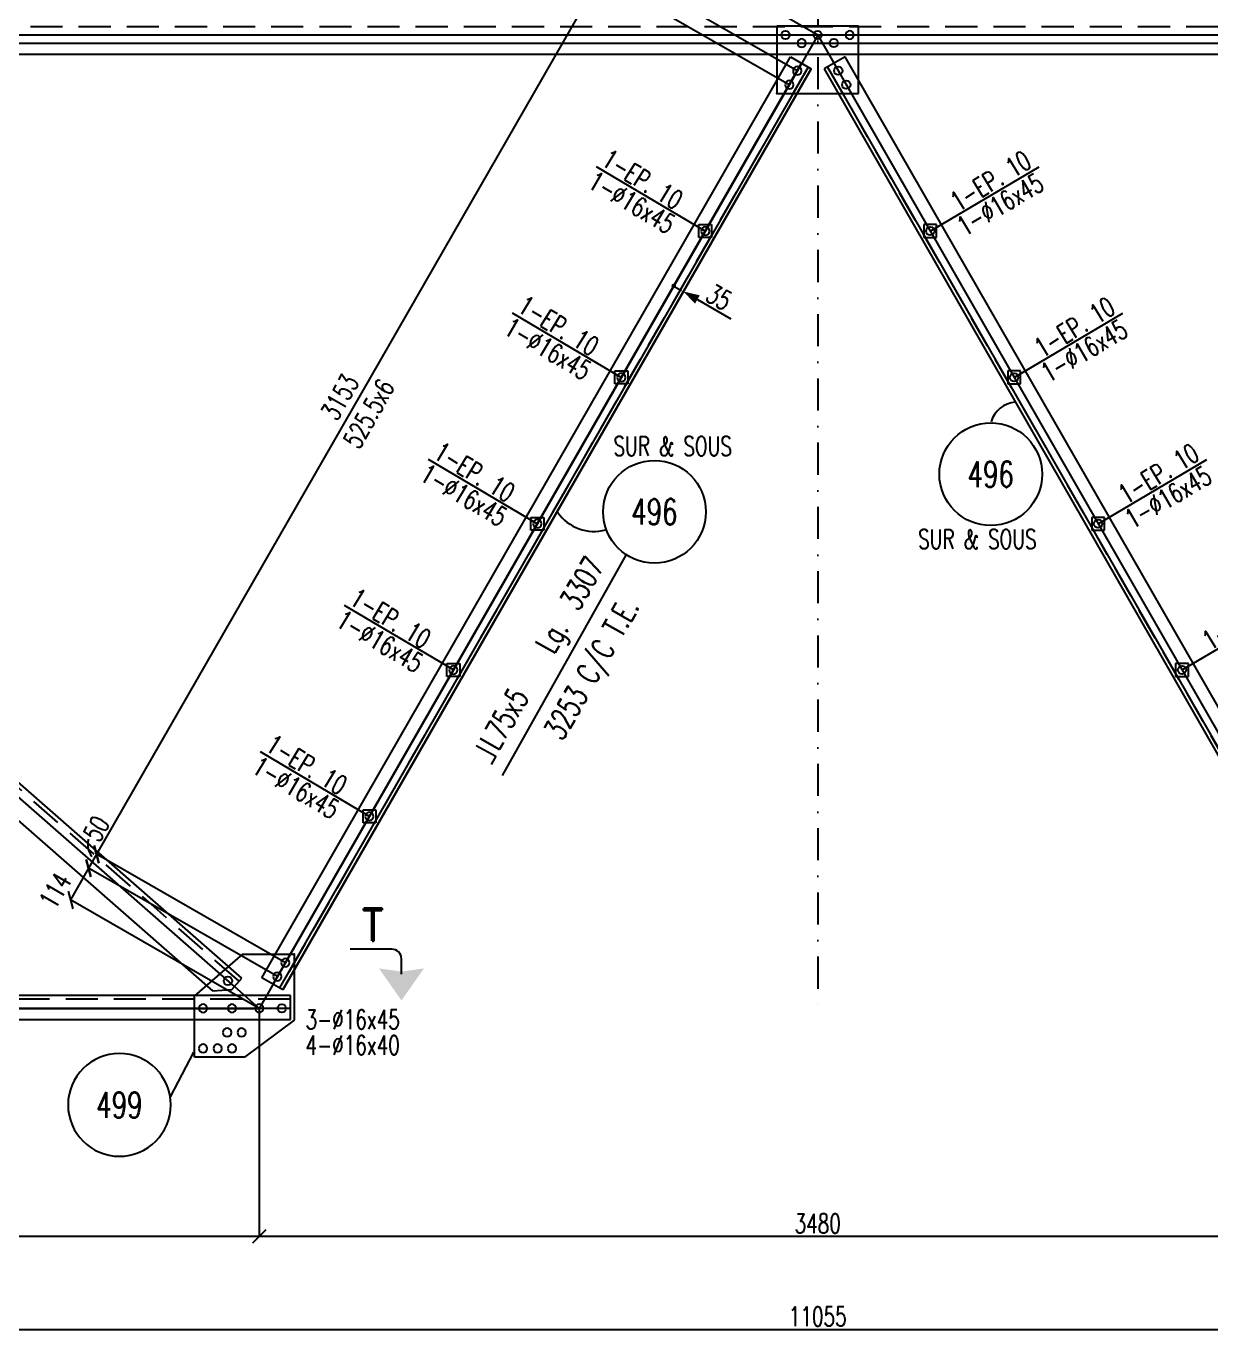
# Model space of a CAD drawing. Extents: x 142141 to 158361, y -163675 to -152195.
# Drawn here: x 146201 to 149891, y -161282 to -157203 of the extents above; entities that cross this region are included whole.
import ezdxf
from ezdxf.enums import TextEntityAlignment as Align

# ---------------------------------------------------------------- set-up
doc = ezdxf.new("R2010")
doc.units = 0
doc.header["$LTSCALE"] = 200
doc.header["$MEASUREMENT"] = 0
doc.linetypes.add('DASHDOT', pattern=[1, 0.5, -0.25, 0, -0.25])
doc.linetypes.add('DASHED', pattern=[0.75, 0.5, -0.25])
doc.layers.get('0').update_dxf_attribs({"linetype": 'CONTINUOUS'})
doc.layers.get('DEFPOINTS').update_dxf_attribs({"linetype": 'CONTINUOUS'})
for name, color, linetype in [('ASSI', 3, 'CONTINUOUS'), ('BOLLINI_1', 7, 'CONTINUOUS'), ('FORI', 2, 'CONTINUOUS'), ('LINEA_ANG', 2, 'CONTINUOUS'), ('LINEE_PIASTRA', 2, 'CONTINUOUS'), ('LINEE_PIASTRE', 2, 'CONTINUOUS'), ('LM', 7, 'CONTINUOUS'), ('LS', 7, 'CONTINUOUS'), ('LSP', 3, 'CONTINUOUS'), ('MZ', 6, 'DASHDOT'), ('PIASTRE', 5, 'CONTINUOUS'), ('QT_MAL', 7, 'CONTINUOUS'), ('QT_MPR', 7, 'CONTINUOUS'), ('TESTI_A_P', 7, 'CONTINUOUS'), ('TRAT-Y', 7, 'DASHED')]:
    doc.layers.add(name, color=color, linetype=linetype)
doc.styles.add('QUOTE', font='ROMANS8.SHX', dxfattribs={"width": 0.7})
doc.styles.add('RD', font='ROMAND8.SHX', dxfattribs={"width": 0.7})
doc.styles.add('RQL', font='ROMANS8.SHX', dxfattribs={"width": 0.7})
doc.styles.add('RS', font='ROMANS8.shx', dxfattribs={"width": 0.7})
doc.styles.get("Standard").update_dxf_attribs({"font": 'ROMANS8.SHX', "width": 0.7})
doc.dimstyles.new('FRECCE1', dxfattribs={"dimtxt": 60, "dimasz": 6.6667, "dimexe": 0, "dimexo": 0, "dimgap": 1, "dimtad": 1, "dimzin": 0, "dimdsep": 46, "dimtxsty": 'RS', "dimblk1": 'QUOTP', "dimblk2": 'QUOTF', "dimsah": 1, "dimcen": 0, "dimclrd": 2, "dimclre": 2, "dimclrt": 7, "dimadec": 0, "dimazin": 0, "dimtfac": 1, "dimtix": 1, "dimtmove": 2, "dimatfit": 3, "dimldrblk": 'QUOTP', "dimfxl": 1, "dimtolj": 1, "dimtzin": 0, "dimarcsym": 0})
doc.dimstyles.new('TRATTO', dxfattribs={"dimscale": 0, "dimtxt": 60, "dimasz": 40, "dimexe": 0, "dimexo": 0, "dimgap": 10, "dimtad": 1, "dimrnd": 0.5, "dimdsep": 46, "dimtxsty": 'RS', "dimblk1": 'OBLIQUE', "dimblk2": 'OBLIQUE', "dimsah": 1, "dimcen": 0.09, "dimclrd": 2, "dimclre": 2, "dimclrt": 7, "dimadec": 0, "dimazin": 0, "dimtfac": 1, "dimtix": 1, "dimtmove": 2, "dimatfit": 3, "dimfxl": 1, "dimtolj": 1, "dimtzin": 0, "dimarcsym": 0})

# ---------------------------------------------------------------- blocks, each defined once
blk = doc.blocks.new('ASSE98')
blk.add_line((0, 0), (1, 0))
at = {"color": 7, "style": 'QUOTE', "width": 0.5, "flags": 1}
for tag, p in [('TI', (1.38308, 6.82731)), ('DI_S', (1.38308, 6.42178)), ('D_S', (1.38308, 6.02092)), ('E_S', (1.38308, 5.68065)), ('NFORI', (1.36454, 5.29792)), ('ALAR', (1.36349, 4.93246)), ('FAM', (1.3775, 4.54645)), ('ALA', (1.38308, 4.19257)), ('DISP2', (1.38308, 3.84971)), ('DISP1', (1.38308, 3.50686)), ('PINZAF', (1.38308, 3.164)), ('PINZAI', (1.38308, 2.82114)), ('TRP', (1.38308, 2.47829)), ('NP', (1.38308, 2.13543)), ('SV', (1.38308, 1.79257)), ('PESO', (1.38308, 1.44971)), ('QUA', (1.38308, 1.10686)), ('LUN', (1.38308, 0.764)), ('PROF', (1.38308, 0.42114)), ('POS', (1.38308, 0.07829))]:
    blk.add_attdef(tag, p, '', height=0.2, dxfattribs=at)
at = {"color": 7, "flags": 1}
for tag, p in [('LAV1', (3.07431, 6.82847)), ('LAV2', (3.07431, 6.49513)), ('LAV3', (3.07431, 6.1618)), ('LAV4', (3.07431, 5.82847)), ('LAV5', (3.07431, 5.49513)), ('LAV6', (3.07431, 5.1618)), ('LAV7', (3.07431, 4.82847)), ('LAV8', (3.07431, 4.49513)), ('LAV9', (3.07431, 4.1618)), ('LAV10', (3.07431, 3.82847))]:
    blk.add_attdef(tag, p, '', height=0.2, dxfattribs=at)
blk = doc.blocks.new('_OBLIQUE')
at = {"color": 0, "linetype": 'ByBlock'}
blk.add_line((-0.5, -0.5), (0.5, 0.5), dxfattribs=at)
blk = doc.blocks.new('*D40')
at = {"layer": 'DEFPOINTS', "color": 0, "transparency": 16777216}
for p in [(146926.7, -160262.3), (150406.1, -160262.3), (146926.7, -160972.5)]:
    blk.add_point(p, dxfattribs=at)
at = {"layer": 'LS', "color": 2, "lineweight": -2, "transparency": 16777216}
for p, q in [((146926.7, -160262.3), (146926.7, -160972.5)), ((150406.1, -160262.3), (150406.1, -160972.5)), ((150406.1, -160972.5), (146926.7, -160972.5))]:
    blk.add_line(p, q, dxfattribs=at)
at = {"layer": 'LS', "color": 2, "lineweight": -2, "transparency": 16777216, "xscale": 40, "yscale": 40, "zscale": 40, "rotation": 180}
blk.add_blockref('_OBLIQUE', (146926.7, -160972.5), dxfattribs=at)
at = {"layer": 'LS', "color": 2, "lineweight": -2, "transparency": 16777216, "xscale": 40, "yscale": 40, "zscale": 40}
blk.add_blockref('_OBLIQUE', (150406.1, -160972.5), dxfattribs=at)
at = {"layer": 'LS', "color": 7, "transparency": 16777216, "insert": (148666.4, -160932.5), "char_height": 60, "attachment_point": 5, "style": 'RS'}
blk.add_mtext('\\A1;3480', dxfattribs=at)
blk = doc.blocks.new('*D41')
at = {"layer": 'DEFPOINTS', "color": 0, "transparency": 16777216}
for p in [(143139.1, -160262.3), (146926.7, -160262.3), (143139.1, -160972.5)]:
    blk.add_point(p, dxfattribs=at)
at = {"layer": 'LS', "color": 2, "lineweight": -2, "transparency": 16777216}
for p, q in [((143139.1, -160262.3), (143139.1, -160972.5)), ((146926.7, -160262.3), (146926.7, -160972.5)), ((146926.7, -160972.5), (143139.1, -160972.5))]:
    blk.add_line(p, q, dxfattribs=at)
at = {"layer": 'LS', "color": 2, "lineweight": -2, "transparency": 16777216, "xscale": 40, "yscale": 40, "zscale": 40, "rotation": 180}
blk.add_blockref('_OBLIQUE', (143139.1, -160972.5), dxfattribs=at)
at = {"layer": 'LS', "color": 2, "lineweight": -2, "transparency": 16777216, "xscale": 40, "yscale": 40, "zscale": 40}
blk.add_blockref('_OBLIQUE', (146926.7, -160972.5), dxfattribs=at)
at = {"layer": 'LS', "color": 7, "transparency": 16777216, "insert": (145032.9, -160932.5), "char_height": 60, "attachment_point": 5, "style": 'RS'}
blk.add_mtext('\\A1;3787.5', dxfattribs=at)
blk = doc.blocks.new('*D42')
at = {"layer": 'DEFPOINTS', "color": 0, "transparency": 16777216}
for p in [(143139.1, -160972.5), (154193.6, -160972.5), (154193.6, -161262.2)]:
    blk.add_point(p, dxfattribs=at)
at = {"layer": 'LS', "color": 2, "lineweight": -2, "transparency": 16777216}
for p, q in [((143139.1, -160972.5), (143139.1, -161262.2)), ((154193.6, -160972.5), (154193.6, -161262.2)), ((143139.1, -161262.2), (154193.6, -161262.2))]:
    blk.add_line(p, q, dxfattribs=at)
at = {"layer": 'LS', "color": 2, "lineweight": -2, "transparency": 16777216, "xscale": 40, "yscale": 40, "zscale": 40, "rotation": 180}
blk.add_blockref('_OBLIQUE', (143139.1, -161262.2), dxfattribs=at)
at = {"layer": 'LS', "color": 2, "lineweight": -2, "transparency": 16777216, "xscale": 40, "yscale": 40, "zscale": 40}
blk.add_blockref('_OBLIQUE', (154193.6, -161262.2), dxfattribs=at)
at = {"layer": 'LS', "color": 7, "transparency": 16777216, "insert": (148666.4, -161222.2), "char_height": 60, "attachment_point": 5, "style": 'RS'}
blk.add_mtext('\\A1;11055', dxfattribs=at)
blk = doc.blocks.new('16')
blk.add_circle((0, 0), 1)
blk = doc.blocks.new('MRKR_98')
blk.add_point((0, 0))
at = {"color": 7, "style": 'QUOTE', "width": 0.5, "flags": 1}
for tag, p in [('TI', (3.73, 6.83)), ('DI_S', (3.73, 6.42)), ('D_S', (3.73, 6.02)), ('AUX2', (3.71, 4.93)), ('NFORI', (3.72, 5.3)), ('AUX1', (3.73, 4.19)), ('E_S', (3.73, 5.68)), ('FAM', (3.73, 4.55)), ('COMMESSA', (3.73, 3.85)), ('MD', (3.73, 3.51)), ('MP', (3.73, 3.16)), ('LARGHEZZA', (3.73, 2.82)), ('SPESSORE', (3.73, 2.48)), ('NP', (3.73, 2.14)), ('SV', (3.73, 1.79)), ('PESO', (3.73, 1.45)), ('QUA', (3.73, 1.11)), ('LUN', (3.73, 0.76)), ('PROF', (3.73, 0.42)), ('POS', (3.73, 0.08))]:
    blk.add_attdef(tag, p, '', height=0.2, dxfattribs=at)
at = {"color": 7, "flags": 1}
for tag, p in [('LAV1', (5.26, 6.88)), ('LAV2', (5.26, 6.55)), ('LAV3', (5.26, 6.21)), ('LAV4', (5.26, 5.88)), ('LAV5', (5.26, 5.55)), ('LAV6', (5.26, 5.21)), ('LAV7', (5.26, 4.88)), ('LAV8', (5.26, 4.55)), ('LAV9', (5.26, 4.21)), ('LAV10', (5.26, 3.88))]:
    blk.add_attdef(tag, p, '', height=0.2, dxfattribs=at)
blk = doc.blocks.new('IQ')
for p, q in [((0.5, 0.5), (-0.5, 0.5)), ((-0.5, 0.5), (-0.5, -0.5)), ((0.5, -0.5), (0.5, 0.5)), ((-0.5, -0.5), (0.5, -0.5))]:
    blk.add_line(p, q)
at = {"flags": 1}
for tag, p in [('SPESSORE', (0, -0.01)), ('NUMERO', (0, -0.34))]:
    blk.add_attdef(tag, p, '', height=0.2, dxfattribs=at)
blk = doc.blocks.new('*D59')
at = {"layer": 'DEFPOINTS', "color": 0, "transparency": 16777216}
for p in [(148014.1, -157004.7), (148666.4, -157230.9), (148602.4, -157342.4)]:
    blk.add_point(p, dxfattribs=at)
at = {"layer": 'QT_MPR', "color": 2, "lineweight": -2, "transparency": 16777216}
for p, q in [((148078, -156893.3), (148014.1, -157004.7)), ((148666.4, -157230.9), (148078, -156893.3)), ((148602.4, -157342.4), (148014.1, -157004.7))]:
    blk.add_line(p, q, dxfattribs=at)
at = {"layer": 'QT_MPR', "color": 2, "lineweight": -2, "transparency": 16777216, "xscale": 40, "yscale": 40, "zscale": 40}
for p, rotation in [((148078, -156893.3), 60.14890412902285), ((148014.1, -157004.7), 240.1489041290229)]:
    blk.add_blockref('_OBLIQUE', p, dxfattribs=dict(at, rotation=rotation))
at = {"layer": 'QT_MPR', "color": 7, "transparency": 16777216, "insert": (148034.5, -156865.3), "char_height": 60, "attachment_point": 5, "rotation": 60.1489, "style": 'RS'}
blk.add_mtext('\\A1;128.5', dxfattribs=at)
blk = doc.blocks.new('*D60')
at = {"layer": 'DEFPOINTS', "color": 0, "transparency": 16777216}
for p in [(147989.2, -157048.1), (148602.4, -157342.4), (148577.5, -157385.7)]:
    blk.add_point(p, dxfattribs=at)
at = {"layer": 'QT_MPR', "color": 2, "lineweight": -2, "transparency": 16777216}
for p, q in [((148014.1, -157004.7), (147989.2, -157048.1)), ((148602.4, -157342.4), (148014.1, -157004.7)), ((148577.5, -157385.7), (147989.2, -157048.1))]:
    blk.add_line(p, q, dxfattribs=at)
at = {"layer": 'QT_MPR', "color": 2, "lineweight": -2, "transparency": 16777216, "xscale": 40, "yscale": 40, "zscale": 40}
for p, rotation in [((148014.1, -157004.7), 60.14890412902285), ((147989.2, -157048.1), 240.1489041290229)]:
    blk.add_blockref('_OBLIQUE', p, dxfattribs=dict(at, rotation=rotation))
at = {"layer": 'QT_MPR', "color": 7, "transparency": 16777216, "insert": (147888.9, -156961.7), "char_height": 60, "attachment_point": 5, "rotation": 60.1489, "style": 'RS'}
blk.add_mtext('\\A1;50', dxfattribs=at)
blk = doc.blocks.new('*D61')
at = {"layer": 'DEFPOINTS', "color": 0, "transparency": 16777216}
for p in [(148577.5, -157385.7), (146420, -159782.4), (147008.3, -160120.1)]:
    blk.add_point(p, dxfattribs=at)
at = {"layer": 'QT_MPR', "color": 2, "lineweight": -2, "transparency": 16777216}
for p, q in [((147989.2, -157048.1), (146420, -159782.4)), ((148577.5, -157385.7), (147989.2, -157048.1)), ((147008.3, -160120.1), (146420, -159782.4))]:
    blk.add_line(p, q, dxfattribs=at)
at = {"layer": 'QT_MPR', "color": 2, "lineweight": -2, "transparency": 16777216, "xscale": 40, "yscale": 40, "zscale": 40}
for p, rotation in [((147989.2, -157048.1), 60.14890412902285), ((146420, -159782.4), 240.1489041290229)]:
    blk.add_blockref('_OBLIQUE', p, dxfattribs=dict(at, rotation=rotation))
at = {"layer": 'QT_MPR', "color": 7, "transparency": 16777216, "insert": (147268.1, -158410.4), "char_height": 60, "attachment_point": 5, "rotation": 60.1489, "style": 'RS'}
blk.add_mtext('\\A1;525.5x6', dxfattribs=at)
blk = doc.blocks.new('*D62')
at = {"layer": 'DEFPOINTS', "color": 0, "transparency": 16777216}
for p in [(148577.5, -157385.7), (146420, -159782.4), (147008.3, -160120.1)]:
    blk.add_point(p, dxfattribs=at)
at = {"layer": 'QT_MPR', "color": 2, "lineweight": -2, "transparency": 16777216}
for p, q in [((147989.2, -157048.1), (146420, -159782.4)), ((148577.5, -157385.7), (147989.2, -157048.1)), ((147008.3, -160120.1), (146420, -159782.4))]:
    blk.add_line(p, q, dxfattribs=at)
at = {"layer": 'QT_MPR', "color": 2, "lineweight": -2, "transparency": 16777216, "xscale": 40, "yscale": 40, "zscale": 40}
for p, rotation in [((147989.2, -157048.1), 60.14890412902285), ((146420, -159782.4), 240.1489041290229)]:
    blk.add_blockref('_OBLIQUE', p, dxfattribs=dict(at, rotation=rotation))
at = {"layer": 'QT_MPR', "color": 7, "transparency": 16777216, "insert": (147178, -158358.7), "char_height": 60, "attachment_point": 5, "rotation": 60.1489, "style": 'RS'}
blk.add_mtext('\\A1;3153', dxfattribs=at)
blk = doc.blocks.new('*D63')
at = {"layer": 'DEFPOINTS', "color": 0, "transparency": 16777216}
for p in [(146395.1, -159825.8), (147008.3, -160120.1), (146983.4, -160163.4)]:
    blk.add_point(p, dxfattribs=at)
at = {"layer": 'QT_MPR', "color": 2, "lineweight": -2, "transparency": 16777216}
for p, q in [((146420, -159782.4), (146395.1, -159825.8)), ((147008.3, -160120.1), (146420, -159782.4)), ((146983.4, -160163.4), (146395.1, -159825.8))]:
    blk.add_line(p, q, dxfattribs=at)
at = {"layer": 'QT_MPR', "color": 2, "lineweight": -2, "transparency": 16777216, "xscale": 40, "yscale": 40, "zscale": 40}
for p, rotation in [((146420, -159782.4), 60.14890412902285), ((146395.1, -159825.8), 240.1489041290229)]:
    blk.add_blockref('_OBLIQUE', p, dxfattribs=dict(at, rotation=rotation))
at = {"layer": 'QT_MPR', "color": 7, "transparency": 16777216, "insert": (146419.5, -159702.8), "char_height": 60, "attachment_point": 5, "rotation": 60.1489, "style": 'RS'}
blk.add_mtext('\\A1;50', dxfattribs=at)
blk = doc.blocks.new('xxx')
blk.add_circle((0, 0), 8)
at = {"color": 3, "style": 'RQL', "width": 0.7}
blk.add_attdef('POS', text='', height=4, dxfattribs=at).set_placement((0, 0), align=Align.MIDDLE)
at = {"style": 'RQL', "width": 0.7, "flags": 1}
for tag, p in [('POS1', (-0.39, -5.42)), ('TIPO', (-0.39, -8.66))]:
    blk.add_attdef(tag, p, '', height=2, dxfattribs=at)
blk = doc.blocks.new('*D64')
at = {"layer": 'DEFPOINTS', "color": 0, "transparency": 16777216}
for p in [(146338.3, -159924.6), (146983.4, -160163.4), (146926.7, -160262.3)]:
    blk.add_point(p, dxfattribs=at)
at = {"layer": 'LS', "color": 2, "lineweight": -2, "transparency": 16777216}
for p, q in [((146395.1, -159825.8), (146338.3, -159924.6)), ((146983.4, -160163.4), (146395.1, -159825.8)), ((146926.7, -160262.3), (146338.3, -159924.6))]:
    blk.add_line(p, q, dxfattribs=at)
at = {"layer": 'LS', "color": 2, "lineweight": -2, "transparency": 16777216, "xscale": 40, "yscale": 40, "zscale": 40}
for p, rotation in [((146395.1, -159825.8), 60.14890412902234), ((146338.3, -159924.6), 240.1489041290224)]:
    blk.add_blockref('_OBLIQUE', p, dxfattribs=dict(at, rotation=rotation))
at = {"layer": 'LS', "color": 7, "transparency": 16777216, "insert": (146291.2, -159895.1), "char_height": 60, "attachment_point": 5, "rotation": 60.1489, "style": 'RS'}
blk.add_mtext('\\A1;114', dxfattribs=at)
blk = doc.blocks.new('QUOTP')
at = {"layer": 'ASSI', "color": 2, "const_width": 1.07}
blk.add_lwpolyline([(-0.53, 0, 1), (0.53, 0, 1)], format="xyb", close=True, dxfattribs=at)
blk = doc.blocks.new('QUOTF')
at = {"layer": 'LS', "color": 2}
blk.add_line((7.5, 0), (25.5, 0), dxfattribs=at)
blk.add_solid([(7.5, 2.25), (0, 0), (7.5, -2.25)], dxfattribs=at)
blk = doc.blocks.new('*D65')
at = {"layer": 'DEFPOINTS', "color": 0, "transparency": 16777216}
for p in [(148217.9, -158012.4), (148248.3, -158029.8), (148248.3, -158029.8)]:
    blk.add_point(p, dxfattribs=at)
at = {"layer": 'QT_MAL', "color": 2, "lineweight": -2, "transparency": 16777216}
blk.add_line((148223.7, -158015.7), (148242.5, -158026.5), dxfattribs=at)
at = {"layer": 'QT_MAL', "color": 2, "lineweight": -2, "transparency": 16777216, "xscale": 6.6667, "yscale": 6.6667, "zscale": 6.6667}
for name, p, rotation in [('QUOTP', (148217.9, -158012.4), 150.1489041290228), ('QUOTF', (148248.3, -158029.8), 330.1489041290229)]:
    blk.add_blockref(name, p, dxfattribs=dict(at, rotation=rotation))
at = {"layer": 'QT_MAL', "color": 7, "transparency": 16777216, "insert": (148359, -158047.8), "char_height": 60, "attachment_point": 5, "rotation": 330.1489, "style": 'RS'}
blk.add_mtext('\\A1;35', dxfattribs=at)
blk = doc.blocks.new('bull')
at = {"style": 'RS', "width": 0.7, "flags": 1}
for tag, p in [('NN', (-12.25, 0)), ('DIAMETRO', (0, -4.86)), ('SERRAGGIO', (0, -9.71)), ('LUNGHEZZA', (0, -14.57)), ('NB', (0, -19.43)), ('TIPO', (0, -24.12)), ('EL', (-0.14, -29))]:
    blk.add_attdef(tag, p, '', height=3, dxfattribs=at)
at = {"style": 'RS', "width": 0.7}
blk.add_attdef('BULLONE', (0, 0), '', height=3, dxfattribs=at)
blk = doc.blocks.new('imbbull')
at = {"style": 'RS', "width": 0.7, "flags": 1}
for tag, p in [('NN', (-11.1, 0)), ('DIAMETRO', (0, -4.86)), ('SERRAGGIO', (0, -9.71)), ('LUNGHEZZA', (0, -14.57)), ('NB', (0, -19.43)), ('TIPO', (0, -24.38)), ('EL', (-0.14, -29.26))]:
    blk.add_attdef(tag, p, '', height=3, dxfattribs=at)
at = {"style": 'RS', "width": 0.7}
blk.add_attdef('BULLONE', (0, 0), '', height=3, dxfattribs=at)

msp = doc.modelspace()

# ---------------------------------------------------------------- linework, layer by layer
at = {"layer": 'LINEA_ANG'}
for p, q in [((146872.289, -160168.083), (143579.262, -157283.148)), ((143618.928, -157290.909), (153713.928, -157290.909)), ((146935.115, -160167.257), (148581.166, -157299.024)), ((146935.115, -160167.257), (148581.166, -157299.024)), ((148581.166, -157299.024), (148646.216, -157336.355)), ((148581.166, -157299.024), (148646.216, -157336.355)), ((148751.585, -157299.024), (148686.536, -157336.355)), ((148751.585, -157299.024), (148686.536, -157336.355)), ((150397.637, -160167.257), (148751.585, -157299.024)), ((150397.637, -160167.257), (148751.585, -157299.024)), ((143519.955, -157350.844), (146780.639, -160207.444)), ((148636.241, -157330.631), (146990.19, -160198.864)), ((148646.216, -157336.355), (147000.164, -160204.588)), ((148646.216, -157336.355), (147000.164, -160204.588)), ((148686.536, -157336.355), (150332.587, -160204.588)), ((148686.536, -157336.355), (150332.587, -160204.588)), ((148696.51, -157330.631), (150342.562, -160198.864)), ((146841.318, -160203.435), (146872.289, -160168.083)), ((147000.164, -160204.588), (146935.115, -160167.257)), ((147000.164, -160204.588), (146935.115, -160167.257)), ((146780.639, -160207.444), (146841.318, -160203.435)), ((147023.7, -160222.282), (143111.7, -160222.282)), ((147023.7, -160297.282), (147023.7, -160222.282)), ((143111.7, -160297.282), (147023.7, -160297.282))]:
    msp.add_line(p, q, dxfattribs=at)
at = {"layer": 'LINEE_PIASTRA'}
for p, q in [((146874.505, -160093.18), (146724.505, -160223.18)), ((147035.505, -160299.18), (146880.505, -160414.18))]:
    msp.add_line(p, q, dxfattribs=at)
at = {"layer": 'LINEE_PIASTRE'}
for p, q in [((148793.376, -157203.813), (148539.376, -157203.813)), ((148539.376, -157203.813), (148539.376, -157412.813)), ((148793.376, -157412.813), (148793.376, -157203.813)), ((148539.376, -157412.813), (148793.376, -157412.813)), ((146874.505, -160093.18), (147035.505, -160093.18)), ((147035.505, -160093.18), (147035.505, -160299.18)), ((146724.505, -160414.18), (146724.505, -160223.18)), ((146880.505, -160414.18), (146724.505, -160414.18))]:
    msp.add_line(p, q, dxfattribs=at)
at = {"layer": 'LS', "color": 6}
for p, q in [((148666.376, -157230.909), (146926.7, -160262.282)), ((148666.376, -157230.909), (150406.052, -160262.282)), ((143606.89, -157255.909), (153725.861, -157255.909)), ((148315.966, -157841.495), (147976.95, -157641.058)), ((149016.785, -157841.495), (149355.801, -157641.058)), ((148054.4, -158297.273), (147715.384, -158096.835)), ((149278.352, -158297.273), (149617.368, -158096.835)), ((147792.76, -158753.178), (147453.744, -158552.741)), ((149539.991, -158753.178), (149879.007, -158552.741)), ((148069.363, -158849.149), (147682.92, -159537.523)), ((147531.443, -159208.522), (147192.427, -159008.085)), ((149801.309, -159208.522), (150140.325, -159008.085)), ((147269.876, -159664.3), (146930.86, -159463.862)), ((147602.282, -159443.826), (147663.754, -159476.79)), ((147663.754, -159476.79), (147648.981, -159503.09)), ((146926.7, -160262.282), (146849.226, -160194.409)), ((146722.03, -160399.211), (146648.938, -160537.486))]:
    msp.add_line(p, q, dxfattribs=at)
at = {"layer": 'LS', "color": 1}
msp.add_line((143098.7, -160262.282), (146926.7, -160262.282), dxfattribs=at)
at = {"layer": 'LS', "color": 6}
for centre, radius, start, end in [((149288.001, -158459.221), 84.569, 94.057987, 164.046103), ((147969.185, -158640.776), 136.101, 214.383884, 285.744927), ((146456.547, -159751.771), 64.213, 165.385818, 216.196726)]:
    msp.add_arc(centre, radius, start, end, dxfattribs=at)
at = {"layer": 'LSP'}
for p, q in [((147339.675, -160077.972), (147209.675, -160077.972)), ((147369.675, -160156.115), (147369.675, -160107.972))]:
    msp.add_line(p, q, dxfattribs=at)
msp.add_arc((147339.675, -160107.972), 30, 0, 90, dxfattribs=at)
for points in [[(147369.675, -160237.972), (147299.675, -160137.972), (147369.675, -160147.972)], [(147369.675, -160237.972), (147439.675, -160137.972), (147369.675, -160147.972)]]:
    msp.add_solid(points, dxfattribs=at)
at = {"layer": 'MZ'}
msp.add_line((148666.376, -153698.023), (148666.376, -160262.282), dxfattribs=at)
at = {"layer": 'TRAT-Y'}
for p, q in [((153813.928, -157204.909), (143518.928, -157204.909)), ((146863.723, -160177.861), (143570.695, -157292.926)), ((148636.241, -157330.631), (146990.19, -160198.864)), ((148696.51, -157330.631), (150342.562, -160198.864)), ((147023.7, -160233.782), (143111.7, -160233.782))]:
    msp.add_line(p, q, dxfattribs=at)

# ---------------------------------------------------------------- block references
at = {"layer": 'ASSI'}
for p, xscale, rotation in [((153813.928, -157230.909), 10295, 180), ((146849.226, -160194.409), 4378, 138.7792489562814), ((146969.808, -160187.167), 3307, 60.14890412902288), ((148716.892, -157318.934), 3307, 299.8510958709771)]:
    msp.add_blockref('ASSE98', p, dxfattribs=dict(at, xscale=xscale, rotation=rotation))
ref = msp.add_blockref('ASSE98', (147000.164, -160204.588), dxfattribs=dict(at, xscale=3307, zscale=3307, rotation=60.14890412902256))
ref.add_attrib('PROF', 'L75x5', (147671.194, -159463.887), dxfattribs={"layer": '0', "color": 2, "height": 70, "rotation": 60.148904, "style": 'QUOTE', "width": 0.7})
ref.add_attrib('LUN', '3307', (147920.864, -159028.838), dxfattribs={"layer": '0', "color": 2, "height": 70, "rotation": 60.148904, "style": 'QUOTE', "width": 0.7})
ref.add_attrib('PESO', '3253 C/C T.E.', (147870.706, -159432.245), dxfattribs={"layer": '0', "color": 2, "height": 70, "rotation": 60.148904, "style": 'QUOTE', "width": 0.7})
ref.add_attrib('SV', 'Lg.', (147844.145, -159162.521), dxfattribs={"layer": '0', "color": 2, "height": 70, "rotation": 60.148904, "style": 'QUOTE', "width": 0.7})
for p, xscale, zscale, rotation in [((148686.536, -157336.355), 3307, 3307, 299.8510958709774), ((147023.7, -160262.282), 3912, 3912, 179.9999999999993)]:
    msp.add_blockref('ASSE98', p, dxfattribs=dict(at, xscale=xscale, zscale=zscale, rotation=rotation))
at = {"layer": 'BOLLINI_1', "xscale": 20, "yscale": 20, "zscale": 20}
for p in [(149205.427, -158598.635), (148157.741, -158715.772)]:
    msp.add_blockref('xxx', p, dxfattribs=at).add_auto_attribs({'POS': '496'})
at = {"layer": 'BOLLINI_1'}
ref = msp.add_blockref('xxx', (146490.993, -160563.047), dxfattribs=dict(at, xscale=-20, yscale=20, zscale=20))
ref.add_attrib('POS', '499', dxfattribs={"layer": '0', "color": 3, "height": 80, "style": 'RQL', "width": 0.7}).set_placement((146490.993, -160563.047), align=Align.MIDDLE)
at = {"layer": 'FORI', "yscale": 13, "zscale": 13}
for p, xscale in [((148566.376, -157230.909), 13), ((148666.376, -157230.909), 13), ((148766.376, -157230.909), -13), ((148616.376, -157255.909), -13), ((148716.376, -157255.909), 13), ((148602.42, -157342.351), -13), ((148730.331, -157342.351), 13), ((148577.533, -157385.717), -13), ((148755.219, -157385.717), 13), ((148315.966, -157841.495), -13), ((149016.785, -157841.495), 13), ((148054.4, -158297.273), -13), ((149278.352, -158297.273), 13), ((147792.76, -158753.178), -13), ((149539.991, -158753.178), 13), ((147531.443, -159208.522), -13), ((149801.309, -159208.522), 13), ((147269.876, -159664.3), -13), ((147008.31, -160120.077), -13), ((146828.917, -160176.617), 13), ((146983.423, -160163.444), -13), ((146751.7, -160262.282), -13), ((146841.7, -160262.282), -13), ((146926.7, -160262.282), -13), ((146996.7, -160262.282), 13), ((146826.7, -160337.282), -13), ((146871.7, -160337.282), -13), ((146751.7, -160387.282), -13), ((146796.7, -160387.282), -13), ((146841.7, -160387.282), -13)]:
    msp.add_blockref('16', p, dxfattribs=dict(at, xscale=xscale))
at = {"layer": 'LM', "yscale": 40, "zscale": 40}
for p, xscale in [((148315.966, -157841.495), -40), ((149016.785, -157841.495), 40), ((148054.4, -158297.273), -40), ((149278.352, -158297.273), 40), ((147792.76, -158753.178), -40), ((149539.991, -158753.178), 40), ((147531.443, -159208.522), -40), ((149801.309, -159208.522), 40), ((147269.876, -159664.3), -40)]:
    msp.add_blockref('IQ', p, dxfattribs=dict(at, xscale=xscale))
at = {"layer": 'LS', "color": 7, "xscale": 20, "yscale": 20, "zscale": 20}
for name, p, rotation, values in [('imbbull', (147988.171, -157634.588), 328.4609605614324, {'BULLONE': '1-EP. 10'}), ('bull', (147945.488, -157703.515), 329.4158812113839, {'BULLONE': '1-%%c16x45                '}), ('imbbull', (147726.604, -158090.366), 328.4609605614324, {'BULLONE': '1-EP. 10'}), ('bull', (147683.921, -158159.292), 329.4158812113839, {'BULLONE': '1-%%c16x45                '}), ('imbbull', (147464.965, -158546.271), 328.4609605614324, {'BULLONE': '1-EP. 10'}), ('bull', (147422.282, -158615.198), 329.4158812113839, {'BULLONE': '1-%%c16x45                '}), ('imbbull', (147203.647, -159001.615), 328.4609605614324, {'BULLONE': '1-EP. 10'}), ('bull', (147160.964, -159070.542), 329.4158812113839, {'BULLONE': '1-%%c16x45                '}), ('imbbull', (146942.081, -159457.393), 328.4609605614324, {'BULLONE': '1-EP. 10'}), ('bull', (146899.398, -159526.319), 329.4158812113839, {'BULLONE': '1-%%c16x45                '})]:
    msp.add_blockref(name, p, dxfattribs=dict(at, rotation=rotation)).add_auto_attribs(values)
at = {"layer": 'LS', "color": 7}
ref = msp.add_blockref('imbbull', (149344.581, -157634.588), dxfattribs=dict(at, xscale=-20, yscale=20, zscale=20, rotation=31.5390394385676))
ref.add_attrib('BULLONE', '1-EP. 10', (149104.237, -157782.097), dxfattribs={"layer": '0', "height": 60, "rotation": 31.539039, "style": 'RS', "width": 0.7})
ref = msp.add_blockref('bull', (149387.264, -157703.515), dxfattribs=dict(at, xscale=-20, yscale=20, zscale=20, rotation=30.58411878861611))
ref.add_attrib('BULLONE', '1-%%c16x45                ', (149123.834, -157859.208), dxfattribs={"layer": '0', "height": 60, "rotation": 30.584119, "style": 'RS', "width": 0.7})
ref = msp.add_blockref('imbbull', (149606.147, -158090.366), dxfattribs=dict(at, xscale=-20, yscale=20, zscale=20, rotation=31.5390394385676))
ref.add_attrib('BULLONE', '1-EP. 10', (149365.803, -158237.874), dxfattribs={"layer": '0', "height": 60, "rotation": 31.539039, "style": 'RS', "width": 0.7})
ref = msp.add_blockref('bull', (149648.83, -158159.292), dxfattribs=dict(at, xscale=-20, yscale=20, zscale=20, rotation=30.58411878861611))
ref.add_attrib('BULLONE', '1-%%c16x45                ', (149385.4, -158314.986), dxfattribs={"layer": '0', "height": 60, "rotation": 30.584119, "style": 'RS', "width": 0.7})
ref = msp.add_blockref('imbbull', (149867.787, -158546.271), dxfattribs=dict(at, xscale=-20, yscale=20, zscale=20, rotation=31.5390394385676))
ref.add_attrib('BULLONE', '1-EP. 10', (149627.443, -158693.78), dxfattribs={"layer": '0', "height": 60, "rotation": 31.539039, "style": 'RS', "width": 0.7})
ref = msp.add_blockref('bull', (149910.47, -158615.198), dxfattribs=dict(at, xscale=-20, yscale=20, zscale=20, rotation=30.58411878861611))
ref.add_attrib('BULLONE', '1-%%c16x45                ', (149647.04, -158770.891), dxfattribs={"layer": '0', "height": 60, "rotation": 30.584119, "style": 'RS', "width": 0.7})
ref = msp.add_blockref('imbbull', (150129.104, -159001.615), dxfattribs=dict(at, xscale=-20, yscale=20, zscale=20, rotation=31.5390394385676))
ref.add_attrib('BULLONE', '1-EP. 10', (149888.76, -159149.124), dxfattribs={"layer": '0', "height": 60, "rotation": 31.539039, "style": 'RS', "width": 0.7})
at = {"layer": 'LS', "color": 7, "xscale": 20, "yscale": 20, "zscale": 20}
for p, values in [((147070.984, -160326.794), {'BULLONE': '3-%%c16x45                '}), ((147070.984, -160406.794), {'BULLONE': '4-%%c16x40                '})]:
    msp.add_blockref('bull', p, dxfattribs=at).add_auto_attribs(values)
at = {"layer": 'PIASTRE', "xscale": 20, "yscale": 20, "zscale": 20}
for p in [(148539.376, -157412.813), (147035.505, -160093.18)]:
    msp.add_blockref('MRKR_98', p, dxfattribs=at)

# ---------------------------------------------------------------- texts
at = {"layer": 'LS', "color": 3, "style": 'RD'}
msp.add_text('T', height=100, dxfattribs=at).set_placement((147280.4, -160001.691), align=Align.MIDDLE)
at = {"layer": 'TESTI_A_P', "style": 'RS', "width": 0.7}
for p in [(148030.102, -158541.137), (148979.184, -158830.711)]:
    msp.add_text('SUR & SOUS', height=60, dxfattribs=at).set_placement(p)

# ---------------------------------------------------------------- dimensions: what is measured, and where the dimension line sits
at = {"layer": 'LS', "color": 7}
dim = msp.add_linear_dim(base=(146338.346, -159924.632), p1=(146983.423, -160163.444), p2=(146926.7, -160262.282), angle=60.148904, dimstyle='TRATTO', override={"dimscale": 1}, dxfattribs=at)
dim.commit()
dim.dimension.update_dxf_attribs({"geometry": '*D64', "text_midpoint": (146291.167, -159895.099), "dimtype": 160})
at = {"layer": 'LS'}
dim = msp.add_linear_dim(base=(143139.11, -160972.504), p1=(146926.7, -160262.282), p2=(143139.11, -160262.282), dimstyle='TRATTO', override={"dimscale": 1}, dxfattribs=at)
dim.commit()
dim.dimension.update_dxf_attribs({"geometry": '*D41', "text_midpoint": (145032.905, -160932.504)})
for base, p1, p2, text, picture, middle in [((146926.7, -160972.504), (150406.052, -160262.282), (146926.7, -160262.282), '3480', '*D40', (148666.376, -160932.504)), ((154193.642, -161262.205), (143139.11, -160972.504), (154193.642, -160972.504), '11055', '*D42', (148666.376, -161222.205))]:
    dim = msp.add_linear_dim(base=base, p1=p1, p2=p2, text=text, dimstyle='TRATTO', override={"dimscale": 1}, dxfattribs=at)
    dim.commit()
    dim.dimension.update_dxf_attribs({"geometry": picture, "text_midpoint": middle})
at = {"layer": 'QT_MAL', "color": 7}
dim = msp.add_linear_dim(base=(148248.269, -158029.775), p1=(148217.912, -158012.354), p2=(148248.269, -158029.775), angle=330.148904, text='35', dimstyle='FRECCE1', dxfattribs=at)
dim.commit()
dim.dimension.update_dxf_attribs({"geometry": '*D65', "text_midpoint": (148359.037, -158047.797), "dimtype": 160})
at = {"layer": 'QT_MPR', "color": 7}
for base, p1, p2, text, picture, middle in [((148014.066, -157004.701), (148666.376, -157230.909), (148602.42, -157342.351), '128.5', '*D59', (148034.451, -156865.263)), ((147989.179, -157048.067), (148602.42, -157342.351), (148577.533, -157385.717), '50', '*D60', (147888.87, -156961.676)), ((146419.956, -159782.427), (148577.533, -157385.717), (147008.31, -160120.077), '525.5x6', '*D61', (147268.098, -158410.442)), ((146419.956, -159782.427), (148577.533, -157385.717), (147008.31, -160120.077), '3153', '*D62', (147178.025, -158358.75)), ((146395.068, -159825.793), (147008.31, -160120.077), (146983.423, -160163.444), '50', '*D63', (146419.521, -159702.822))]:
    dim = msp.add_linear_dim(base=base, p1=p1, p2=p2, angle=60.148904, text=text, dimstyle='TRATTO', override={"dimscale": 1}, dxfattribs=at)
    dim.commit()
    dim.dimension.update_dxf_attribs({"geometry": picture, "text_midpoint": middle, "dimtype": 160})

doc.saveas('drawing.dxf')
